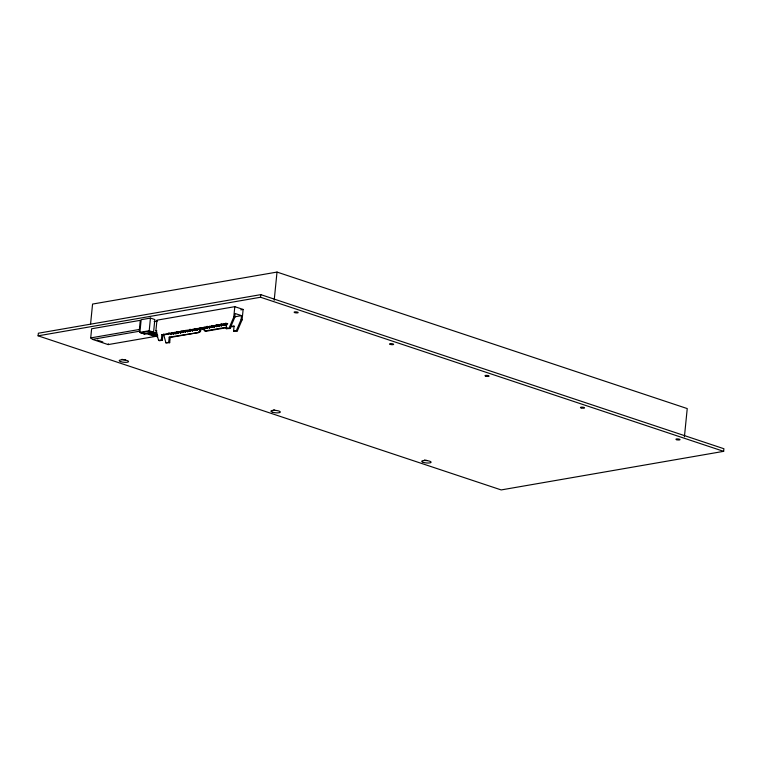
<?xml version="1.0" encoding="UTF-8"?>
<svg xmlns="http://www.w3.org/2000/svg" width="762" height="762" viewBox="0 0 762 762"><rect width="100%" height="100%" fill="white"/><g stroke="black" fill="none" stroke-linecap="round" stroke-linejoin="round"><path stroke-width="1.14" d="M152.581 332.518L149.161 331.375L150.438 318.087L154.838 319.545L153.572 332.203L144.247 333.966L139.903 332.346L141.16 319.688L150.438 318.087M139.379 329.47L139.303 331.26L92.497 339.385L90.716 337.909L91.63 328.774L140.294 320.335L139.379 329.47L90.716 337.909M170.593 334.413L171.107 333.632L171.793 333.861L171.079 334.575L170.459 333.746L171.793 333.861M172.945 334.004L173.469 333.223L174.155 333.451L173.431 334.166L172.822 333.337L174.155 333.451M175.298 333.594L175.822 332.813L176.508 333.042L175.784 333.756L175.174 332.927L176.508 333.042M177.651 333.185L178.175 332.403L178.86 332.632L178.137 333.346L177.527 332.518L178.86 332.632M180.003 332.775L180.527 331.994L181.213 332.222L180.499 332.946L179.88 332.108M182.356 332.375L182.88 331.594L183.566 331.813L182.851 332.537L182.232 331.699M184.718 331.965L185.242 331.184L185.918 331.413L185.204 332.127L184.585 331.299M187.071 331.556L187.595 330.775L188.281 331.003L187.557 331.718L186.947 330.889M189.424 331.146L189.948 330.365L190.633 330.594L189.909 331.308L189.3 330.479L190.633 330.594M189.595 329.384L189.719 330.051L190.243 329.27M191.776 330.737L192.3 329.956L192.986 330.184L192.262 330.898L191.653 330.07L192.986 330.184M194.129 330.327L194.653 329.546L195.339 329.775L194.624 330.489L194.005 329.66L195.339 329.775M194.3 328.565L194.891 329.155L194.948 328.46M196.482 329.917L197.006 329.136L197.691 329.365L196.977 330.089L196.358 329.251L197.691 329.365M199.158 329.46L199.682 328.67L200.368 328.898L199.654 329.622L199.034 328.784L200.368 328.898M201.854 328.984L202.378 328.203L203.063 328.432L202.349 329.146L201.73 328.317L203.063 328.432M204.216 328.574L204.73 327.793L205.416 328.022L204.702 328.746L204.083 327.908L205.416 328.022M206.569 328.174L207.093 327.393L207.778 327.622L207.054 328.336L206.445 327.498L207.778 327.622M207.331 326.993L208.074 326.527L206.864 327.079L207.388 326.298M208.921 327.765L209.445 326.984L210.131 327.212L209.407 327.927L208.798 327.098L209.407 327.927M211.274 327.355L211.798 326.574L212.484 326.803L211.76 327.517L211.15 326.688M211.445 325.593L212.036 326.184L212.093 325.479M213.627 326.946L214.151 326.165L214.836 326.393L214.122 327.108L213.503 326.279M215.979 326.536L216.503 325.755L217.189 325.984L216.475 326.698L215.856 325.869M216.151 324.774L216.284 325.441L216.808 324.66M218.342 326.126L218.865 325.345L219.542 325.574L218.827 326.288L218.208 325.46M220.694 325.717L221.218 324.936L221.904 325.164L221.18 325.888L220.57 325.05L221.904 325.164M223.047 325.317L223.571 324.526L224.257 324.755L223.533 325.479L222.923 324.641L224.257 324.755M225.4 324.907L225.923 324.126L226.609 324.355L225.885 325.069L225.276 324.231L225.885 325.069M38.1 335.832L38.357 333.223L260.804 294.637L723.9 448.732L723.643 451.342L501.196 489.928L38.1 335.832L260.547 297.247L723.643 451.342M90.573 324.031L92.564 304.067L277.016 272.072L687.238 408.575L684.419 436.759M158.582 340.404L161.363 339.919L161.877 334.699L226.762 323.45L227.743 323.774L162.858 335.032L162.335 340.252L159.553 340.728L158.582 340.404L155.915 330.613L156.953 320.173L234.81 306.667L243.135 309.439L242.087 319.878L237.344 330.956L233.582 331.108L234.105 325.888L230.715 326.479M163.554 334.137L165.925 342.843L168.707 342.367L169.221 337.147L199.587 332.375L200.644 330.908L200.977 327.555M165.925 342.843L169.678 342.69L170.202 337.471L199.587 332.375M198.606 332.051L199.663 330.584L199.882 328.346M227.171 327.593L205.702 331.318L203.921 329.841L204.149 327.603M233.582 331.108L236.363 330.632L241.116 319.545L241.506 315.63L235.144 313.515L234.753 317.43L230 328.508L226.238 328.67L226.762 323.45M226.238 328.67L229.019 328.184L233.772 317.106L234.81 306.667M260.547 297.247L260.804 294.637M274.196 300.257L277.016 272.072M169.088 333.289L169.021 333.889L168.402 333.061M171.079 334.575L171.145 333.975M173.431 334.166L173.498 333.565M173.803 332.47L173.241 332.908L174.45 332.356M175.784 333.756L175.86 333.156M178.137 333.346L178.213 332.746M178.508 331.651L177.946 332.099L179.156 331.537M180.499 332.946L180.565 332.337M182.851 332.537L183.566 331.813M183.213 330.841L182.661 331.28L183.613 331.365M187.557 331.718L188.281 331.003M189.909 331.308L189.986 330.708M190.281 329.613L189.719 330.051M192.262 330.898L192.338 330.298M194.624 330.489L194.691 329.889M194.986 328.793L194.434 329.241M196.977 330.089L197.044 329.479M199.654 329.622L199.72 329.013M200.358 327.86L199.796 328.298L201.006 327.746M202.349 329.146L202.416 328.546M204.702 328.746L204.768 328.136M205.073 327.041L204.511 327.489L205.464 327.565M207.054 328.336L207.121 327.727M209.779 326.231L209.217 326.669L210.169 326.755M214.122 327.108L214.836 326.393M216.837 325.003L216.284 325.441M218.827 326.288L219.542 325.574M221.18 325.888L221.256 325.279M221.552 324.183L221.475 324.793L220.866 323.955M223.533 325.479L223.609 324.869M226.257 323.374L226.19 323.974L225.571 323.145M92.497 339.385L108.156 344.595L108.337 343.776M169.736 333.175L168.535 333.727M171.841 333.404L172.098 332.765M176.546 332.584L176.803 331.946L176.155 332.061M190.929 329.498L190.186 329.975M195.634 328.679L194.891 329.155M203.111 327.974L203.359 327.346M217.484 324.888L216.741 325.364M222.199 324.079L220.99 324.631M224.295 324.298L224.552 323.669M144.247 333.966L153.572 332.203L149.171 330.737L139.903 332.346L144.304 333.813M156.115 332.47L148.819 333.727L152.667 335.185L156.905 334.308M154.124 321.659L157.248 321.116M240.811 309.839L243.135 309.439M140.818 332.823L149.161 331.375M234.601 316.83L241.506 315.63M149.733 334.204L157.143 332.918M152.667 335.185L156.905 334.451M153.714 335.356L157.563 336.814L153.714 335.356L156.839 334.823M154.629 335.832L157.801 335.28M180.861 331.241L181.508 331.137L180.765 331.603M185.576 330.432L186.223 330.317L185.471 330.794M225.695 323.812L226.647 323.898M108.156 344.595L154.962 336.48L146.018 333.499M185.271 331.518L185.918 331.413M216.541 326.098L217.189 325.984M204.721 330.984L226.19 327.26M230.562 327.003L233.953 326.412M233.772 317.106L234.753 317.43M241.116 319.545L242.087 319.878M225.866 324.822L226.352 324.983M223.342 324.221L223.828 324.383M223.514 325.231L223.999 325.393M219.589 325.117L218.637 325.041L219.123 325.203M221.151 325.641L221.647 325.803M229.019 328.184L230 328.508M236.363 330.632L237.344 330.956M218.799 326.05L219.294 326.212M214.884 325.936L213.922 325.85L214.417 326.012M216.446 326.46L216.932 326.622M212.036 326.184L212.779 325.707L211.569 326.26M214.093 326.869L214.579 327.031M211.741 327.269L212.227 327.441M206.74 326.412L207.426 326.641M209.379 327.679L209.874 327.841M207.026 328.089L207.521 328.251M204.673 328.498L205.168 328.66M202.321 328.908L202.806 329.07M203.921 329.841L204.902 330.175M199.625 329.375L200.111 329.536M197.11 328.774L197.596 328.936M199.663 330.584L200.644 330.908M196.948 329.841L197.434 330.003M193.024 329.727L192.072 329.641L192.567 329.803M194.596 330.251L195.082 330.413M192.243 330.66L192.729 330.822M188.319 330.546L187.366 330.46L187.852 330.622M189.89 331.07L190.376 331.232M187.528 331.47L188.024 331.641M185.176 331.88L185.671 332.042M182.823 332.289L183.309 332.451M180.47 332.699L180.956 332.861M178.118 333.108L178.603 333.27M175.765 333.518L176.251 333.68M173.403 333.927L173.898 334.089M170.888 333.318L171.374 333.48M171.05 334.327L171.545 334.499M155.915 330.613L156.896 330.937M161.877 334.699L162.858 335.032M169.221 337.147L170.202 337.471M148.819 333.727L151.752 334.708M161.363 339.919L162.335 340.252M168.707 342.367L169.678 342.69M97.326 340.109L102.832 341.947M426.806 460.353A4.743 1.191 5.7 0 1 424.434 459.991M125.501 359.75A4.743 1.191 5.7 0 1 121.901 359.321M274.806 410.042A4.743 1.191 5.7 0 1 273.663 409.823M120.644 361.655A4.743 1.191 5.7 0 0 128.483 361.798A4.743 1.191 5.7 0 0 122.549 359.826A4.743 1.191 5.7 0 0 120.644 361.655M272.396 412.156A4.743 1.191 5.7 0 0 280.235 412.299A4.743 1.191 5.7 0 0 274.301 410.318A4.743 1.191 5.7 0 0 272.396 412.156M423.177 462.324A4.743 1.191 5.7 0 0 431.006 462.467A4.743 1.191 5.7 0 0 425.072 460.486A4.743 1.191 5.7 0 0 423.177 462.324M581.139 407.918A2.029 0.505 5.7 0 0 584.502 407.975A2.029 0.505 5.7 0 0 581.958 407.127A2.029 0.505 5.7 0 0 581.139 407.918M676.77 439.731A2.029 0.505 5.7 0 0 679.999 439.684A2.029 0.505 5.7 0 0 677.208 438.893A2.029 0.505 5.7 0 0 676.77 439.731M485.68 376.152A2.029 0.505 5.7 0 0 489.042 376.209A2.029 0.505 5.7 0 0 486.499 375.361A2.029 0.505 5.7 0 0 485.68 376.152M390.23 344.386A2.029 0.505 5.7 0 0 393.583 344.453A2.029 0.505 5.7 0 0 391.039 343.605A2.029 0.505 5.7 0 0 390.23 344.386M294.77 312.62A2.029 0.505 5.7 0 0 298.123 312.687A2.029 0.505 5.7 0 0 295.58 311.839A2.029 0.505 5.7 0 0 294.77 312.62"/></g></svg>
